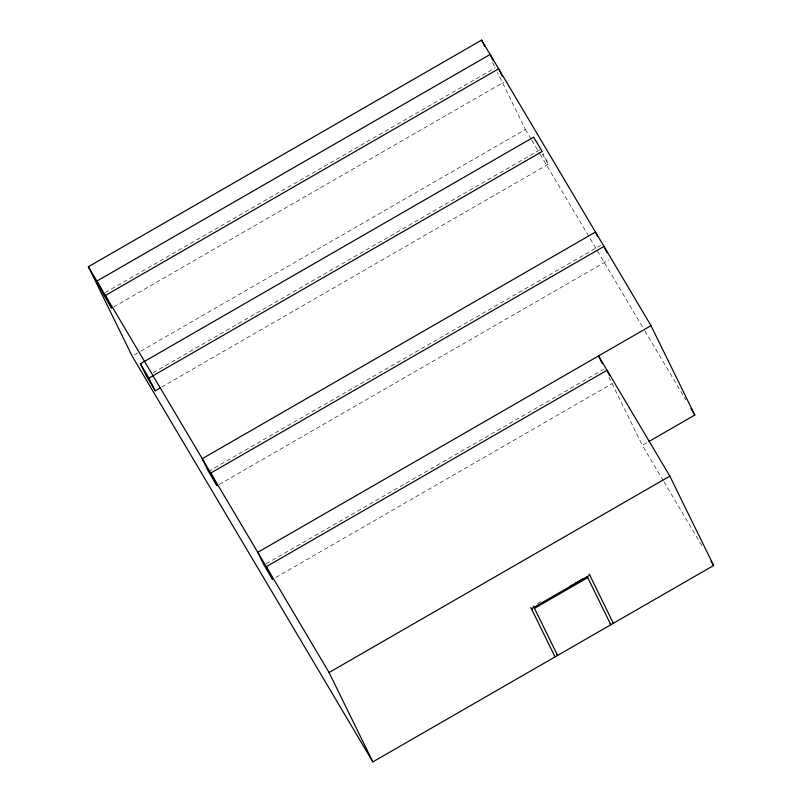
<?xml version="1.0" encoding="UTF-8"?>
<svg xmlns="http://www.w3.org/2000/svg" width="802" height="802" viewBox="0 0 802 802"><rect width="100%" height="100%" fill="white"/><g stroke="black" fill="none" stroke-linecap="round" stroke-linejoin="round"><path stroke-width="0.6" stroke-dasharray="4.01 3.01" d="M105.283 292.55L495.275 67.789M113.794 306.905L503.796 82.145M134.325 354.865L139.738 351.747M140.821 351.126L525.41 129.483L497.491 72.501M153.132 372.719L539.876 149.824M161.643 387.075L548.398 164.179L543.205 153.593M208.46 471.406L600.628 245.392M219.146 484.518L609.149 259.748M266.164 563.776L604.768 368.629M275.758 577.5L612.197 383.607M663.334 480.719L642.332 445.3L647.685 442.213M537.561 603.625L541.851 601.159M542.312 153.934L548.398 164.179M525.41 129.483L531.165 139.177M531.806 140.26L539.475 153.192M540.107 154.265L644.307 329.923M644.948 331.005L685.85 399.967M663.976 481.791L702.803 547.255M492.568 62.446L495.305 68.03M608.939 377.151L642.332 445.3"/><path stroke-width="1.2" d="M602.372 363.747L598.543 355.918L669.84 476.127L713.63 565.5L372.85 761.9L132.16 356.118L88.37 266.735L481.621 40.1L651.013 325.682L694.803 415.055L648.758 441.601M490.142 54.456L96.882 281.091L103.107 293.803L111.628 308.158L105.403 295.447L498.654 68.812L502.283 76.22M155.147 390.825L146.626 376.469L140.4 363.757L533.651 137.122L542.172 151.478L148.921 378.113L155.147 390.825L160.56 387.697M651.013 325.682L257.763 552.317L263.988 565.019L272.51 579.375L266.284 566.673L607.054 370.273L609.65 375.567M372.85 761.9L329.071 672.517L669.84 476.127M570.001 586.262L572.127 585.039M574.262 583.806L582.783 578.904M589.049 573.951L589.761 575.154L531.465 608.748L555.044 656.898L554.342 655.705M556.859 654.252L557.57 655.445L534.483 608.337L587.746 577.64L587.044 576.448M690.973 408.589L694.803 415.055M711.083 561.21L713.63 565.5M612.638 622.101L613.35 623.294L589.761 575.154M610.121 623.555L610.833 624.748L587.746 577.64M533.27 606.101L534.483 608.337M530.754 607.555L531.967 609.791M88.37 266.735L329.071 672.517M140.4 363.757L148.921 378.113M607.114 252.77L604.006 246.415L210.756 473.06L216.981 485.761L208.46 471.406L202.234 458.704L595.485 232.059L597.56 236.299M490.654 55.518L493.25 60.812M481.621 40.1L484.739 46.456"/></g></svg>
